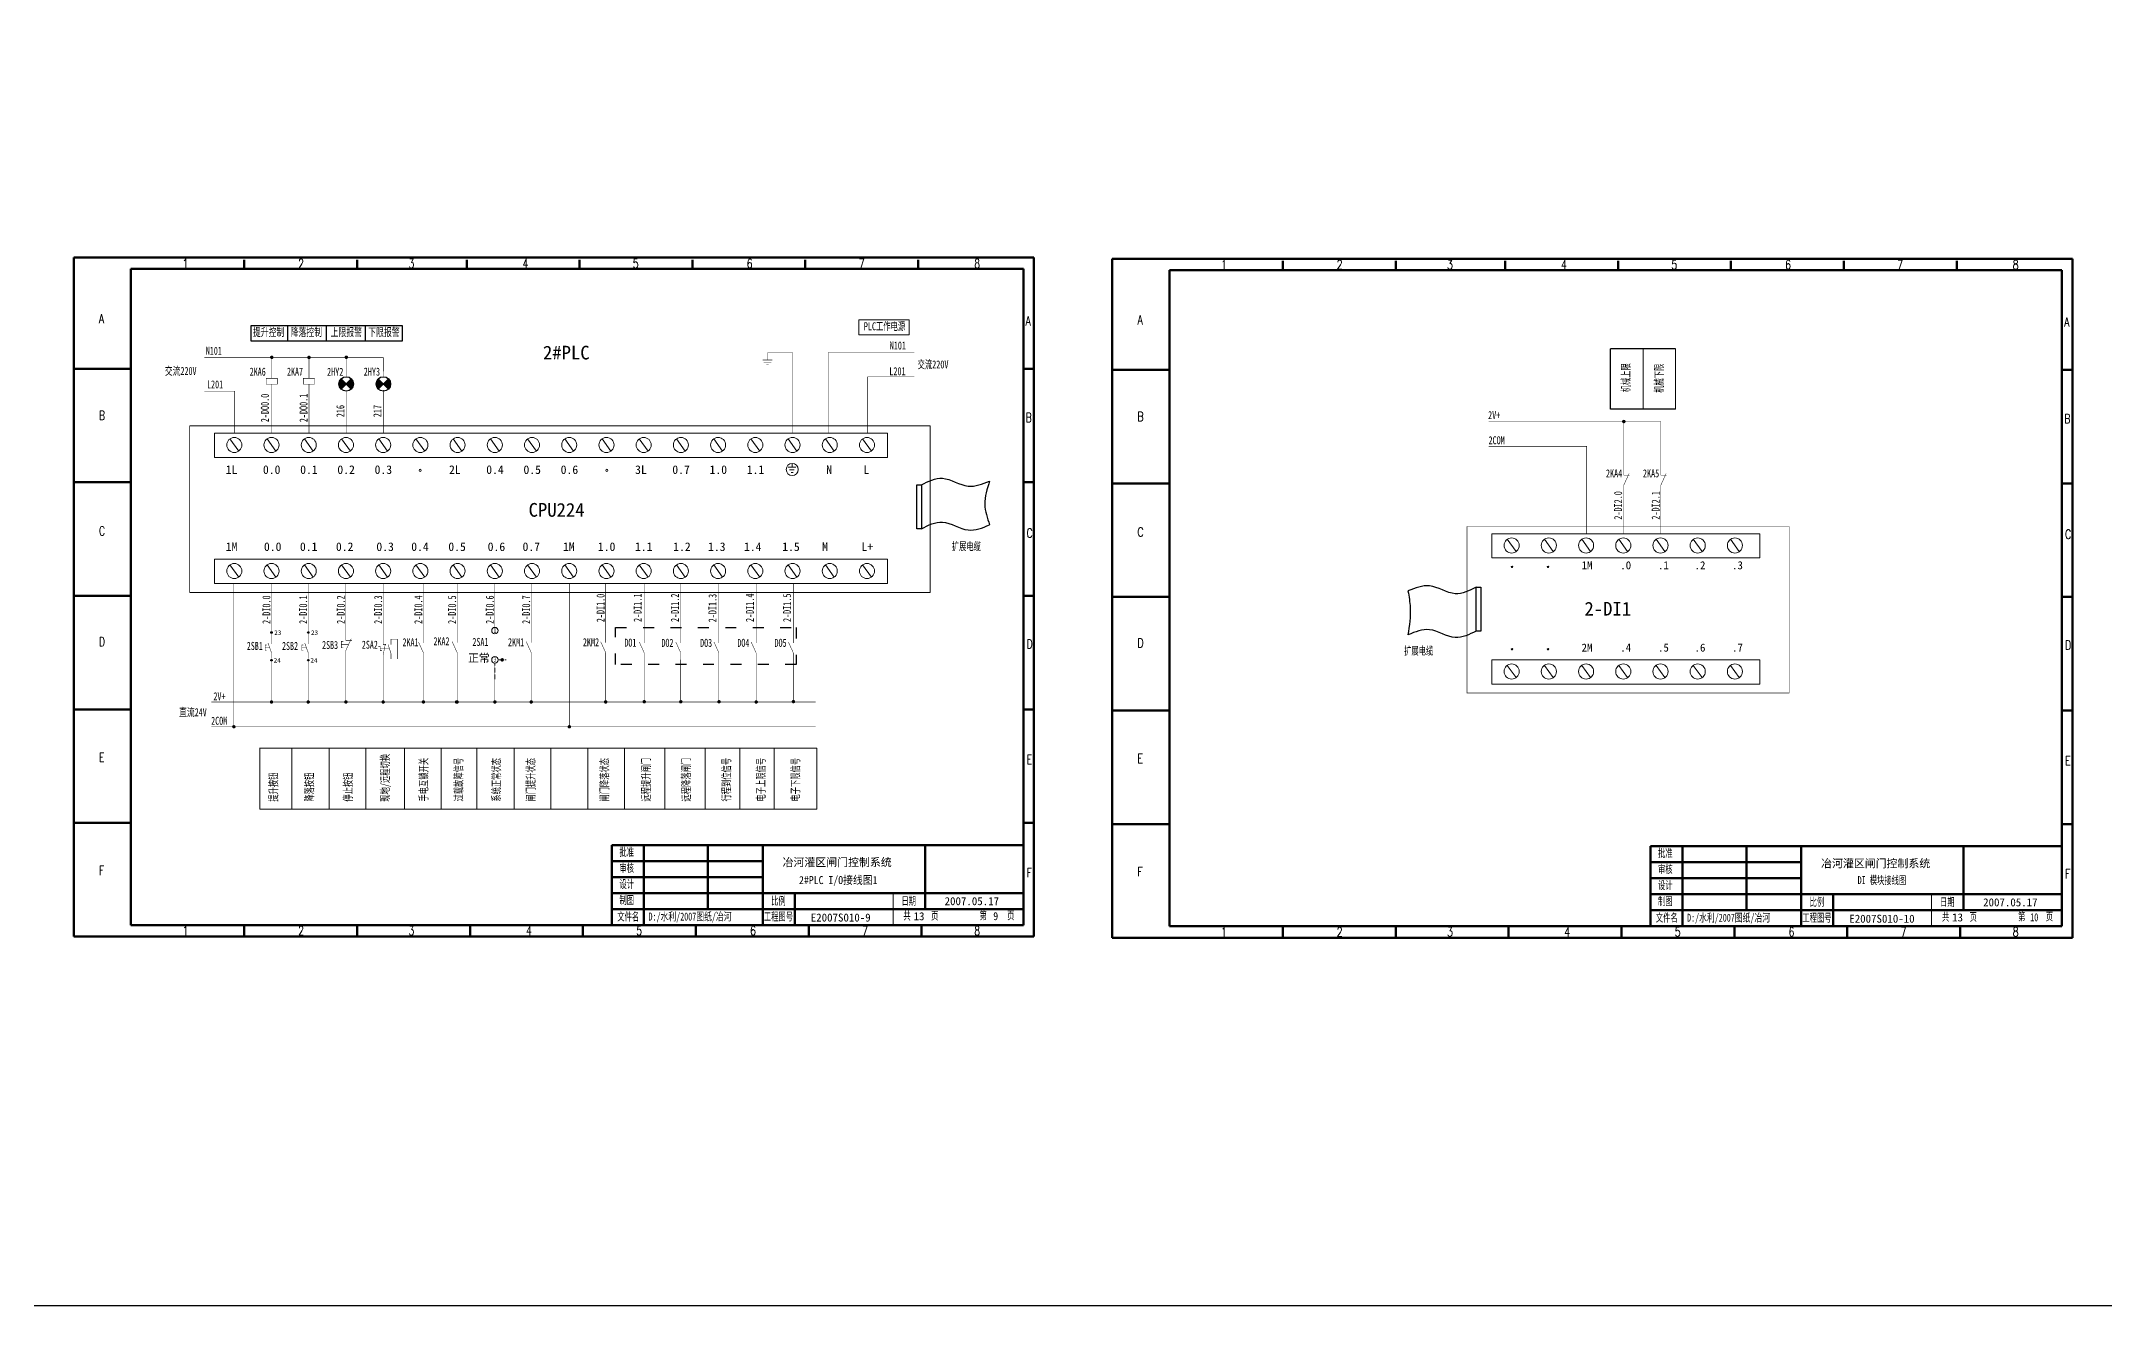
# Model space of a CAD drawing. Header units: millimetres. Extents: x 351 to 10319, y -5939 to 5511.
# Drawn here: x 4381 to 5284, y -5939 to -5386 of the extents above; entities that cross this region are included whole.
import ezdxf
from ezdxf.enums import TextEntityAlignment as Align

# ---------------------------------------------------------------- set-up
doc = ezdxf.new("R2010")
doc.units = ezdxf.units.MM
doc.linetypes.add('ACAD_ISO03W100', pattern=[30, 12, -18])
doc.linetypes.add('DASHED', pattern=[0.75, 0.5, -0.25])
for name, color, linetype in [('40', 7, 'Continuous'), ('41', 7, 'Continuous'), ('DIM', 7, 'Continuous'), ('ELEMENT', 3, 'Continuous')]:
    doc.layers.add(name, color=color, linetype=linetype)
doc.styles.add('HZ', font='txt.shx', dxfattribs={"width": 0.65, "bigfont": 'hztxt.shx'})
doc.styles.add('song', font='SimSun.ttf', dxfattribs={"width": 0.65})
doc.styles.add('仿宋', font='SIMFANG.TTF', dxfattribs={"width": 0.65})

# ---------------------------------------------------------------- blocks, each defined once
blk = doc.blocks.new('动合（常开）触点')
at = {"const_width": 0.202}
for points in [[(-1.09, 2.24), (1.07, -2.52)], [(1.07, 3.97), (1.07, 1.81)], [(1.07, -2.52), (1.07, -4.68)]]:
    blk.add_lwpolyline(points, dxfattribs=at)
at = {"flags": 9}
blk.add_attdef('S', (1.07, 3.97), '', height=0.0000576, dxfattribs=at)
blk = doc.blocks.new('信号灯')
for p, q in [((2.04, -2.25), (-2.44, 2.24)), ((2.04, 2.24), (-2.44, -2.25))]:
    blk.add_line(p, q)
at = {"const_width": 0.202}
blk.add_lwpolyline([(-0.2, 5.47), (-0.2, 3.16)], dxfattribs=at)
blk.add_circle((-0.2, -0.01), 3.17)
for points in [[(-1.32, -1.13), (-3.26, 0.82), (-0.2, -0.01), (-2.44, 2.24)], [(-2.14, -1.95), (-3.26, -0.83), (-1.32, -1.13), (-3.26, 0.82)], [(0.92, 1.12), (2.86, -0.83), (-0.2, -0.01), (2.04, -2.25)], [(1.74, 1.94), (2.86, 0.82), (0.92, 1.12), (2.86, -0.83)], [(2.04, 2.24), (2.04, 2.24), (1.74, 1.94), (2.86, 0.82)], [(-2.44, -2.25), (-2.44, -2.25), (-2.14, -1.95), (-3.26, -0.83)]]:
    blk.add_solid(points)
at = {"flags": 9}
blk.add_attdef('S', (-0.2, 5.47), '', height=0.0000576, dxfattribs=at)
at = {"layer": 'ELEMENT', "flags": 9}
blk.add_attdef('S', (-0.2, 5.47), '', height=0.0000576, dxfattribs=at)
blk = doc.blocks.new('操作器件')
at = {"const_width": 0.202}
for points in [[(-2.76, 1.83), (2.14, 1.83), (2.14, -0.77), (-2.76, -0.77), (-2.76, 1.83)], [(-0.31, 4.85), (-0.31, 1.83)], [(-0.31, -3.79), (-0.31, -0.77)]]:
    blk.add_lwpolyline(points, dxfattribs=at)
at = {"flags": 9}
blk.add_attdef('S', (-0.31, 4.85), '', height=0.0000576, dxfattribs=at)
blk = doc.blocks.new('接地')
at = {"const_width": 0.202}
for points in [[(-2.16, 1.08), (2.16, 1.08)], [(-1.62, 0), (1.62, 0)], [(0, 4.32), (0, 1.08)], [(-0.54, -1.08), (0.54, -1.08)]]:
    blk.add_lwpolyline(points, dxfattribs=at)
at = {"flags": 9}
blk.add_attdef('S', (0, 4.32), '', height=0.0000576, dxfattribs=at)
blk = doc.blocks.new('按钮开关1')
at = {"const_width": 0.202}
for points in [[(-1.41, 1.25), (-2.05, 1.25), (-2.05, -1.2), (-1.41, -1.2)], [(-2.05, 0), (0, 0)], [(0.75, -4.51), (0.75, -2.1), (-0.78, 2.1)], [(0.75, 4.13), (0.75, 1.68)]]:
    blk.add_lwpolyline(points, dxfattribs=at)
at = {"flags": 9}
blk.add_attdef('S', (0.75, 4.13), '', height=0.0000576, dxfattribs=at)
blk = doc.blocks.new('按钮开关2')
at = {"const_width": 0.202}
for points in [[(-2.27, 1.44), (-3.14, 1.44), (-3.14, -1.41), (-2.27, -1.41)], [(-3.14, 0), (0, 0)], [(-1.12, 4.03), (-1.12, 1.87), (1.47, 1.87)], [(-1.12, -4.61), (-1.12, -2.45), (1.19, 2.59)]]:
    blk.add_lwpolyline(points, dxfattribs=at)
blk = doc.blocks.new('动断（常闭）触点')
at = {"const_width": 0.202}
for points in [[(-1.15, 3.96), (-1.15, 1.8), (1.44, 1.8)], [(-1.15, -4.68), (-1.15, -2.52), (1.15, 2.52)]]:
    blk.add_lwpolyline(points, dxfattribs=at)
at = {"flags": 9}
blk.add_attdef('S', (-1.15, 3.96), '', height=0.0000576, dxfattribs=at)

msp = doc.modelspace()

# ---------------------------------------------------------------- linework, layer by layer
at = {"color": 0, "lineweight": 50}
for p, q in [((4815.423, -5480.75), (4395.423, -5480.75)), ((4470.059, -5481.717), (4470.059, -5485.723)), ((4519.429, -5481.717), (4519.429, -5485.723)), ((4567.313, -5481.717), (4567.313, -5485.723)), ((4616.682, -5481.717), (4616.682, -5485.723)), ((4666.052, -5481.717), (4666.052, -5485.723)), ((4715.422, -5481.717), (4715.422, -5485.723)), ((4764.792, -5481.717), (4764.792, -5485.723)), ((5269.663, -5481.255), (4849.663, -5481.255)), ((4924.299, -5482.222), (4924.299, -5486.227)), ((4973.669, -5482.222), (4973.669, -5486.227)), ((5021.553, -5482.222), (5021.553, -5486.227)), ((5070.923, -5482.222), (5070.923, -5486.227)), ((5120.292, -5482.222), (5120.292, -5486.227)), ((5169.662, -5482.222), (5169.662, -5486.227)), ((5219.032, -5482.222), (5219.032, -5486.227)), ((4420.423, -5529.407), (4395.423, -5529.407)), ((4815.423, -5529.407), (4810.819, -5529.407)), ((4874.663, -5529.911), (4849.663, -5529.911)), ((5269.663, -5529.911), (5265.059, -5529.911)), ((4420.423, -5579.068), (4395.423, -5579.068)), ((4815.423, -5579.068), (4810.819, -5579.068)), ((4874.663, -5579.573), (4849.663, -5579.573)), ((5269.663, -5579.573), (5265.059, -5579.573)), ((4420.423, -5628.73), (4395.423, -5628.73)), ((4814.984, -5628.73), (4810.819, -5628.73)), ((4874.663, -5629.234), (4849.663, -5629.234)), ((5269.224, -5629.234), (5265.059, -5629.234)), ((4420.423, -5678.391), (4395.423, -5678.391)), ((4815.423, -5678.391), (4810.819, -5678.391)), ((4874.663, -5678.896), (4849.663, -5678.896)), ((5269.663, -5678.896), (5265.059, -5678.896)), ((4420.423, -5728.053), (4395.423, -5728.053)), ((4815.423, -5728.053), (4810.819, -5728.053)), ((4874.663, -5728.557), (4849.663, -5728.557)), ((5269.663, -5728.557), (5265.059, -5728.557)), ((4470.059, -5772.752), (4470.059, -5777.714)), ((4519.429, -5772.752), (4519.429, -5777.714)), ((4568.799, -5772.752), (4568.799, -5777.714)), ((4618.168, -5772.752), (4618.168, -5777.714)), ((4667.538, -5772.752), (4667.538, -5777.714)), ((4716.908, -5772.752), (4716.908, -5777.714)), ((4766.278, -5772.752), (4766.278, -5777.714)), ((4924.299, -5773.257), (4924.299, -5778.218)), ((4973.669, -5773.257), (4973.669, -5778.218)), ((5023.039, -5773.257), (5023.039, -5778.218)), ((5072.409, -5773.257), (5072.409, -5778.218)), ((5121.778, -5773.257), (5121.778, -5778.218)), ((5171.148, -5773.257), (5171.148, -5778.218)), ((5220.518, -5773.257), (5220.518, -5778.218)), ((4815.423, -5777.75), (4395.432, -5777.75)), ((5269.663, -5778.255), (4849.673, -5778.255))]:
    msp.add_line(p, q, dxfattribs=at)
for p, q in [((4473.02, -5510.443), (4539.161, -5510.443)), ((4473.02, -5517.385), (4473.02, -5510.443)), ((4489.095, -5517.385), (4489.095, -5510.443)), ((4506.009, -5517.385), (4506.009, -5510.443)), ((4523.004, -5517.385), (4523.004, -5510.443)), ((4539.161, -5510.443), (4539.161, -5517.385)), ((4539.161, -5517.385), (4473.02, -5517.385)), ((5096.114, -5520.62), (5067.665, -5520.62)), ((5067.665, -5547.013), (5067.665, -5520.62)), ((5096.114, -5547.013), (5067.665, -5547.013)), ((4764.199, -5580.17), (4766.207, -5580.17)), ((4764.199, -5599.353), (4764.199, -5580.17)), ((4766.207, -5580.17), (4766.207, -5599.353)), ((4766.207, -5599.353), (4764.199, -5599.353)), ((5008.884, -5644.121), (5008.884, -5624.937)), ((5008.884, -5624.937), (5010.892, -5624.937)), ((5010.892, -5624.937), (5010.892, -5644.121)), ((5010.892, -5644.121), (5008.884, -5644.121))]:
    msp.add_line(p, q)
at = {"lineweight": 9}
for p, q in [((4760.834, -5508.05), (4738.85, -5508.05)), ((4738.85, -5514.576), (4738.85, -5508.05)), ((4760.834, -5508.05), (4760.834, -5514.576)), ((4760.834, -5514.576), (4738.85, -5514.576)), ((5081.889, -5520.62), (5081.889, -5547.013)), ((5096.114, -5520.62), (5096.114, -5547.013)), ((4446.158, -5554.434), (4770.064, -5554.434)), ((4456.97, -5557.625), (4751.394, -5557.625)), ((4456.97, -5568.22), (4456.97, -5557.625)), ((4751.394, -5557.625), (4751.394, -5568.22)), ((4770.064, -5554.434), (4770.064, -5627.303)), ((4751.394, -5568.22), (4456.97, -5568.22)), ((4463.757, -5560.061), (4467.593, -5565.436)), ((4480.035, -5560.061), (4483.871, -5565.436)), ((4496.313, -5560.061), (4500.149, -5565.436)), ((4512.591, -5560.061), (4516.427, -5565.436)), ((4528.869, -5560.061), (4532.705, -5565.436)), ((4545.147, -5560.061), (4548.983, -5565.436)), ((4561.425, -5560.061), (4565.261, -5565.436)), ((4577.703, -5560.061), (4581.539, -5565.436)), ((4593.981, -5560.061), (4597.817, -5565.436)), ((4610.259, -5560.061), (4614.095, -5565.436)), ((4626.537, -5560.061), (4630.373, -5565.436)), ((4642.815, -5560.061), (4646.651, -5565.436)), ((4659.093, -5560.061), (4662.929, -5565.436)), ((4675.371, -5560.061), (4679.207, -5565.436)), ((4691.649, -5560.061), (4695.485, -5565.436)), ((4707.927, -5560.061), (4711.763, -5565.436)), ((4724.205, -5560.061), (4728.041, -5565.436)), ((4740.483, -5560.061), (4744.319, -5565.436)), ((4707.978, -5572.445), (4711.32, -5572.445)), ((4708.583, -5573.654), (4710.556, -5573.654)), ((4709.188, -5574.799), (4710.079, -5574.799)), ((4709.649, -5572.445), (4709.649, -5571.204)), ((5015.663, -5612.164), (5015.663, -5601.569)), ((5015.663, -5601.569), (5132.977, -5601.569)), ((5022.449, -5604.005), (5026.286, -5609.38)), ((5038.727, -5604.005), (5042.564, -5609.38)), ((5055.005, -5604.005), (5058.842, -5609.38)), ((5071.283, -5604.005), (5075.12, -5609.38)), ((5087.561, -5604.005), (5091.398, -5609.38)), ((5103.839, -5604.005), (5107.676, -5609.38)), ((5120.117, -5604.005), (5123.954, -5609.38)), ((5132.977, -5612.164), (5132.977, -5601.569)), ((4456.97, -5623.352), (4456.97, -5612.757)), ((4456.97, -5612.757), (4751.394, -5612.757)), ((4751.394, -5612.757), (4751.394, -5623.352)), ((5132.977, -5612.164), (5015.663, -5612.164)), ((4463.757, -5615.193), (4467.593, -5620.568)), ((4480.035, -5615.193), (4483.871, -5620.568)), ((4496.313, -5615.193), (4500.149, -5620.568)), ((4512.591, -5615.193), (4516.427, -5620.568)), ((4528.869, -5615.193), (4532.705, -5620.568)), ((4545.147, -5615.193), (4548.983, -5620.568)), ((4561.425, -5615.193), (4565.261, -5620.568)), ((4577.703, -5615.193), (4581.539, -5620.568)), ((4593.981, -5615.193), (4597.817, -5620.568)), ((4610.259, -5615.193), (4614.095, -5620.568)), ((4626.537, -5615.193), (4630.373, -5620.568)), ((4642.815, -5615.193), (4646.651, -5620.568)), ((4659.093, -5615.193), (4662.929, -5620.568)), ((4675.371, -5615.193), (4679.207, -5620.568)), ((4691.649, -5615.193), (4695.485, -5620.568)), ((4707.927, -5615.193), (4711.763, -5620.568)), ((4724.205, -5615.193), (4728.041, -5620.568)), ((4740.483, -5615.193), (4744.319, -5620.568)), ((4770.064, -5627.303), (4446.158, -5627.303)), ((4751.394, -5623.352), (4456.97, -5623.352)), ((5015.663, -5656.701), (5132.977, -5656.701)), ((5015.663, -5667.296), (5015.663, -5656.701)), ((5132.977, -5667.296), (5132.977, -5656.701)), ((5132.977, -5667.296), (5015.663, -5667.296)), ((5022.449, -5659.137), (5026.286, -5664.512)), ((5038.727, -5659.137), (5042.564, -5664.512)), ((5055.005, -5659.137), (5058.842, -5664.512)), ((5071.283, -5659.137), (5075.12, -5664.512)), ((5087.561, -5659.137), (5091.398, -5664.512)), ((5103.839, -5659.137), (5107.676, -5664.512)), ((5120.117, -5659.137), (5123.954, -5664.512)), ((4476.763, -5695.39), (4720.448, -5695.39)), ((4476.781, -5721.997), (4476.781, -5695.39)), ((4490.787, -5695.39), (4490.787, -5721.997)), ((4507.167, -5695.39), (4507.167, -5721.997)), ((4523.274, -5695.39), (4523.274, -5721.997)), ((4540.056, -5695.39), (4540.056, -5721.997)), ((4556.169, -5695.39), (4556.169, -5721.997)), ((4571.746, -5695.39), (4571.746, -5721.997)), ((4588.08, -5695.39), (4588.08, -5721.997)), ((4604.103, -5695.39), (4604.103, -5721.997)), ((4620.309, -5695.39), (4620.309, -5721.997)), ((4636.331, -5695.39), (4636.331, -5721.997)), ((4653.983, -5695.39), (4653.983, -5721.997)), ((4671.636, -5695.39), (4671.636, -5721.997)), ((4686.738, -5695.39), (4686.738, -5721.997)), ((4701.841, -5695.39), (4701.841, -5721.997)), ((4720.467, -5695.39), (4720.467, -5721.997)), ((4720.467, -5721.997), (4476.781, -5721.997))]:
    msp.add_line(p, q, dxfattribs=at)
at = {"linetype": 'ACAD_ISO03W100', "ltscale": 0.4}
for p, q in [((4632.456, -5642.529), (4711.486, -5642.529)), ((4632.456, -5658.762), (4632.456, -5642.529)), ((4711.486, -5642.529), (4711.486, -5658.762)), ((4711.486, -5658.762), (4632.456, -5658.762))]:
    msp.add_line(p, q, dxfattribs=at)
at = {"linetype": 'DASHED', "lineweight": 9, "ltscale": 4}
for p, q in [((4579.652, -5665.194), (4579.652, -5658.125)), ((4581.049, -5656.727), (4584.647, -5656.727))]:
    msp.add_line(p, q, dxfattribs=at)
at = {"lineweight": 20}
for p, q in [((4753.819, -5758.752), (4753.819, -5772.752)), ((5208.059, -5759.257), (5208.059, -5773.257))]:
    msp.add_line(p, q, dxfattribs=at)
msp.add_lwpolyline([(2031.384, -4833.095), (7052.34, -4833.095), (7052.34, -5939.234), (2031.384, -5939.234)], close=True)
for points, const_width in [([(4709.845, -5557.625), (4709.845, -5522.311), (4698.899, -5522.311)], 0.2), ([(4725.583, -5532.965), (4725.583, -5522.143), (4742.546, -5522.143)], 0.2), ([(4742.546, -5522.143), (4763.065, -5522.143)], 0.2), ([(4530.692, -5524.395), (4452.621, -5524.395)], 0.2), ([(4482.052, -5527.042), (4482.052, -5524.395)], 0.2), ([(4482.052, -5530.561), (4482.052, -5527.042)], 0.2), ([(4498.33, -5527.042), (4498.33, -5524.395)], 0.2), ([(4498.33, -5530.561), (4498.33, -5527.042)], 0.2), ([(4514.608, -5530.561), (4514.608, -5524.395)], 0.2), ([(4530.886, -5527.688), (4530.886, -5524.395)], 0.2), ([(4530.886, -5530.561), (4530.886, -5527.688)], 0.2), ([(4465.856, -5557.625), (4465.856, -5539.244), (4452.634, -5539.244)], 0.2), ([(4482.052, -5539.204), (4482.052, -5557.625)], 0.2), ([(4498.33, -5538.819), (4498.33, -5557.625)], 0.2), ([(4514.608, -5539.017), (4514.608, -5557.625)], 0.2), ([(4530.886, -5538.744), (4530.886, -5557.625)], 0.2), ([(4725.583, -5557.625), (4725.583, -5532.965)], 0.2), ([(4742.546, -5557.625), (4742.546, -5532.965)], 0.2), ([(4742.546, -5532.965), (4763.065, -5532.965)], 0.2), ([(4446.158, -5554.434), (4770.064, -5554.434), (4770.064, -5627.303), (4446.158, -5627.303), (4446.158, -5554.434)], 0.2), ([(5089.648, -5552.488), (5014.343, -5552.488)], 0.2), ([(5073.442, -5573.777), (5073.442, -5552.488)], 0.2), ([(5089.648, -5573.777), (5089.648, -5552.488)], 0.2), ([(5014.343, -5563.313), (5057.188, -5563.313), (5057.188, -5601.569)], 0.2), ([(5073.442, -5582.419), (5073.442, -5601.569)], 0.2), ([(5089.648, -5582.419), (5089.648, -5601.569)], 0.2), ([(5004.851, -5598.378), (5145.786, -5598.378), (5145.786, -5671.247), (5004.851, -5671.247), (5004.851, -5598.378)], 0.2), ([(4465.477, -5685.995), (4465.477, -5623.352)], 0.2), ([(4481.938, -5644.442), (4481.938, -5623.352)], 0.2), ([(4498.007, -5644.442), (4498.007, -5623.352)], 0.2), ([(4514.494, -5646.057), (4514.494, -5623.352)], 0.2), ([(4530.799, -5642.434), (4530.799, -5623.352)], 0.2), ([(4548.392, -5647.183), (4548.392, -5623.352)], 0.2), ([(4563.153, -5647.097), (4563.153, -5623.266)], 0.2), ([(4579.652, -5642.541), (4579.652, -5623.352)], 0.2), ([(4595.545, -5647.097), (4595.545, -5623.352)], 0.2), ([(4612.218, -5685.995), (4612.218, -5623.352)], 0.2), ([(4628.101, -5647.097), (4628.101, -5623.266)], 0.2), ([(4644.967, -5647.183), (4644.967, -5623.352)], 0.2), ([(4660.938, -5647.183), (4660.938, -5623.352)], 0.2), ([(4677.625, -5647.183), (4677.625, -5623.352)], 0.2), ([(4693.903, -5647.183), (4693.903, -5623.352)], 0.2), ([(4710.181, -5647.183), (4710.181, -5623.352)], 0.2), ([(4481.938, -5647.351), (4481.938, -5645.088)], 0.2), ([(4498.007, -5647.351), (4498.007, -5645.088)], 0.2), ([(4530.799, -5647.498), (4530.799, -5642.434)], 0.2), ([(4530.799, -5647.93), (4530.799, -5647.498)], 0.2), ([(4530.799, -5647.93), (4530.799, -5650.09), (4532.03, -5650.09)], 0.202), ([(4530.799, -5656.572), (4530.799, -5654.412), (4531.738, -5649.79)], 0.202), ([(4534.197, -5656.284), (4534.197, -5653.869), (4532.926, -5649.96)], 0.202), ([(4534.197, -5647.642), (4534.197, -5650.09)], 0.202), ([(4534.197, -5647.642), (4536.968, -5647.642), (4536.968, -5656.293)], 0.2), ([(4481.938, -5655.993), (4481.938, -5656.583)], 0.2), ([(4481.938, -5657.229), (4481.938, -5675.169)], 0.2), ([(4498.007, -5655.993), (4498.007, -5656.583)], 0.2), ([(4498.007, -5657.229), (4498.007, -5675.169)], 0.2), ([(4514.494, -5654.699), (4514.494, -5675.169)], 0.2), ([(4528.689, -5650.836), (4529.494, -5650.836), (4529.494, -5652.709), (4530.273, -5652.709)], 0.202), ([(4529.494, -5651.772), (4533.515, -5651.772)], 0.202), ([(4530.799, -5656.572), (4530.799, -5658.018)], 0.2), ([(4530.799, -5658.018), (4530.799, -5675.169)], 0.2), ([(4548.392, -5655.825), (4548.387, -5675.544)], 0.2), ([(4563.153, -5655.739), (4563.148, -5675.458)], 0.2), ([(4579.651, -5658.125), (4579.646, -5674.956)], 0.2), ([(4595.545, -5655.739), (4595.539, -5675.458)], 0.2), ([(4628.101, -5655.739), (4628.095, -5675.458)], 0.2), ([(4644.967, -5655.825), (4644.962, -5675.544)], 0.2), ([(4660.938, -5655.825), (4660.933, -5675.544)], 0.2), ([(4677.625, -5655.825), (4677.62, -5675.544)], 0.2), ([(4693.903, -5655.825), (4693.898, -5675.544)], 0.2), ([(4710.181, -5655.825), (4710.176, -5675.544)], 0.2), ([(4455.65, -5675.169), (4719.949, -5675.169)], 0.2), ([(4455.65, -5685.995), (4719.949, -5685.995)], 0.2)]:
    msp.add_lwpolyline(points, dxfattribs=dict(const_width=const_width))
at = {"const_width": 0.75}
for points in [[(4481.677, -5524.395, 1), (4482.427, -5524.395, 1)], [(4497.969, -5524.424, 1), (4498.719, -5524.424, 1)], [(4514.298, -5524.395, 1), (4515.048, -5524.395, 1)], [(5073.067, -5552.488, 1), (5073.817, -5552.488, 1)], [(4582.473, -5656.727, 1), (4583.223, -5656.727, 1)], [(4481.563, -5675.169, 1), (4482.313, -5675.169, 1)], [(4497.632, -5675.169, 1), (4498.382, -5675.169, 1)], [(4514.119, -5675.144, 1), (4514.869, -5675.144, 1)], [(4530.424, -5675.169, 1), (4531.174, -5675.169, 1)], [(4548.017, -5675.144, 1), (4548.767, -5675.144, 1)], [(4562.489, -5675.169, 1), (4563.239, -5675.169, 1)], [(4562.778, -5675.144, 1), (4563.528, -5675.144, 1)], [(4579.277, -5675.144, 1), (4580.027, -5675.144, 1)], [(4595.17, -5675.144, 1), (4595.92, -5675.144, 1)], [(4627.726, -5675.144, 1), (4628.476, -5675.144, 1)], [(4644.6, -5675.061, 1), (4645.35, -5675.061, 1)], [(4660.598, -5675.061, 1), (4661.348, -5675.061, 1)], [(4677.307, -5675.061, 1), (4678.057, -5675.061, 1)], [(4693.58, -5675.169, 1), (4694.33, -5675.169, 1)], [(4709.868, -5674.989, 1), (4710.618, -5674.989, 1)], [(4465.102, -5685.995, 1), (4465.852, -5685.995, 1)], [(4611.843, -5685.995, 1), (4612.593, -5685.995, 1)]]:
    msp.add_lwpolyline(points, format="xyb", close=True, dxfattribs=at)
at = {"lineweight": 9}
for centre, radius in [((4465.675, -5562.749), 3.302), ((4481.953, -5562.749), 3.302), ((4498.231, -5562.749), 3.302), ((4514.509, -5562.749), 3.302), ((4530.787, -5562.749), 3.302), ((4547.065, -5562.749), 3.302), ((4563.343, -5562.749), 3.302), ((4579.621, -5562.749), 3.302), ((4595.899, -5562.749), 3.302), ((4612.177, -5562.749), 3.302), ((4628.455, -5562.749), 3.302), ((4644.733, -5562.749), 3.302), ((4661.011, -5562.749), 3.302), ((4677.289, -5562.749), 3.302), ((4693.567, -5562.749), 3.302), ((4709.845, -5562.749), 3.302), ((4726.123, -5562.749), 3.302), ((4742.401, -5562.749), 3.302), ((4709.718, -5573.477), 2.637), ((5024.368, -5606.693), 3.302), ((5040.646, -5606.693), 3.302), ((5056.924, -5606.693), 3.302), ((5073.202, -5606.693), 3.302), ((5089.48, -5606.693), 3.302), ((5105.758, -5606.693), 3.302), ((5122.036, -5606.693), 3.302), ((4465.675, -5617.881), 3.302), ((4481.953, -5617.881), 3.302), ((4498.231, -5617.881), 3.302), ((4514.509, -5617.881), 3.302), ((4530.787, -5617.881), 3.302), ((4547.065, -5617.881), 3.302), ((4563.343, -5617.881), 3.302), ((4579.621, -5617.881), 3.302), ((4595.899, -5617.881), 3.302), ((4612.177, -5617.881), 3.302), ((4628.455, -5617.881), 3.302), ((4644.733, -5617.881), 3.302), ((4661.011, -5617.881), 3.302), ((4677.289, -5617.881), 3.302), ((4693.567, -5617.881), 3.302), ((4709.845, -5617.881), 3.302), ((4726.123, -5617.881), 3.302), ((4742.401, -5617.881), 3.302), ((4579.652, -5643.939), 1.398), ((4579.651, -5656.727), 1.398), ((5024.368, -5661.825), 3.302), ((5040.646, -5661.825), 3.302), ((5056.924, -5661.825), 3.302), ((5073.202, -5661.825), 3.302), ((5089.48, -5661.825), 3.302), ((5105.758, -5661.825), 3.302), ((5122.036, -5661.825), 3.302)]:
    msp.add_circle(centre, radius, dxfattribs=at)
for centre in [(4481.938, -5644.765), (4498.007, -5644.765), (4481.938, -5656.906), (4498.007, -5656.906)]:
    msp.add_circle(centre, 0.323)
for centre, radius, start, end in [((4482.111, -5524.395), 0.375, 0, 180), ((4482.111, -5524.395), 0.375, 180, 0), ((4498.344, -5524.424), 0.375, 0, 180), ((4498.344, -5524.424), 0.375, 180, 0), ((4514.673, -5524.424), 0.375, 0, 180), ((4514.673, -5524.424), 0.375, 180, 0), ((5073.442, -5552.488), 0.375, 0, 180), ((5073.442, -5552.488), 0.375, 180, 0), ((4546.986, -5573.85), 0.469, 0, 180), ((4546.986, -5573.85), 0.469, 180, 0), ((4628.645, -5573.85), 0.469, 0, 180), ((4628.645, -5573.85), 0.469, 180, 0), ((5024.536, -5616.057), 0.312, 0, 180), ((5024.536, -5616.057), 0.312, 180, 0), ((5040.281, -5616.057), 0.312, 0, 180), ((5040.281, -5616.057), 0.312, 180, 0), ((5024.536, -5652.07), 0.312, 0, 180), ((5024.536, -5652.07), 0.312, 180, 0), ((5040.281, -5652.07), 0.312, 0, 180), ((5040.281, -5652.07), 0.312, 180, 0), ((4481.938, -5675.169), 0.375, 0, 180), ((4481.938, -5675.169), 0.375, 180, 0), ((4498.007, -5675.169), 0.375, 0, 180), ((4498.007, -5675.169), 0.375, 180, 0), ((4514.494, -5675.169), 0.375, 0, 180), ((4514.494, -5675.169), 0.375, 180, 0), ((4530.799, -5675.169), 0.375, 0, 180), ((4530.799, -5675.169), 0.375, 180, 0), ((4548.455, -5675.124), 0.375, 0, 180), ((4548.455, -5675.124), 0.375, 180, 0), ((4563.236, -5675.124), 0.375, 0, 180), ((4563.236, -5675.124), 0.375, 180, 0), ((4579.734, -5675.124), 0.375, 0, 180), ((4579.734, -5675.124), 0.375, 180, 0), ((4595.607, -5675.124), 0.375, 0, 180), ((4595.607, -5675.124), 0.375, 180, 0), ((4628.163, -5675.124), 0.375, 0, 180), ((4628.163, -5675.124), 0.375, 180, 0), ((4644.913, -5674.995), 0.375, 0, 180), ((4644.913, -5674.995), 0.375, 180, 0), ((4660.968, -5675.169), 0.375, 0, 180), ((4660.968, -5675.169), 0.375, 180, 0), ((4677.677, -5675.169), 0.375, 0, 180), ((4677.677, -5675.169), 0.375, 180, 0), ((4693.955, -5675.169), 0.375, 0, 180), ((4693.955, -5675.169), 0.375, 180, 0), ((4710.176, -5674.911), 0.375, 0, 180), ((4710.176, -5674.911), 0.375, 180, 0), ((4465.477, -5685.995), 0.375, 0, 180), ((4465.477, -5685.995), 0.375, 180, 0), ((4612.218, -5685.995), 0.375, 0, 180), ((4612.218, -5685.995), 0.375, 180, 0)]:
    msp.add_arc(centre, radius, start, end, dxfattribs=at)
for points, start_tangent in [([(4766.207, -5580.17), (4775.4, -5577.283), (4786.66, -5580.746), (4796.063, -5578.52)], (0.994873, 0.1011319)), ([(4766.207, -5599.353), (4775.4, -5596.466), (4786.66, -5599.93), (4796.063, -5597.703)], (0.994873, 0.1011319)), ([(5008.884, -5624.937), (4999.69, -5627.825), (4988.431, -5624.361), (4979.027, -5626.587)], (-0.994873, -0.1011319)), ([(5008.884, -5644.121), (4999.69, -5647.008), (4988.431, -5643.544), (4979.027, -5645.771)], (-0.994873, -0.1011319))]:
    msp.add_spline(points, degree=3, dxfattribs=dict(start_tangent=start_tangent))
for points in [[(4796.063, -5578.52), (4793.9, -5588.676), (4796.063, -5597.703)], [(4979.027, -5626.587), (4980.019, -5633.941), (4979.027, -5645.771)]]:
    msp.add_spline(points, degree=3)
at = {"layer": '40', "color": 0, "lineweight": 50}
for p, q in [((4810.819, -5485.76), (4420.423, -5485.76)), ((4810.819, -5772.752), (4810.819, -5485.76)), ((5265.059, -5486.264), (4874.663, -5486.264)), ((5265.059, -5773.257), (5265.059, -5486.264)), ((4630.819, -5772.752), (4630.819, -5737.752)), ((4630.819, -5737.752), (4810.819, -5737.752)), ((4644.819, -5772.752), (4644.819, -5737.752)), ((4672.819, -5765.752), (4672.819, -5737.752)), ((4696.819, -5772.752), (4696.819, -5737.752)), ((4767.819, -5765.752), (4767.819, -5737.752)), ((5085.059, -5738.257), (5265.059, -5738.257)), ((5085.059, -5773.257), (5085.059, -5738.257)), ((5099.059, -5773.257), (5099.059, -5738.257)), ((5127.059, -5766.257), (5127.059, -5738.257)), ((5151.059, -5773.257), (5151.059, -5738.257)), ((5222.059, -5766.257), (5222.059, -5738.257)), ((4630.819, -5744.752), (4696.819, -5744.752)), ((5085.059, -5745.257), (5151.059, -5745.257)), ((4630.819, -5751.752), (4696.819, -5751.752)), ((5085.059, -5752.257), (5151.059, -5752.257)), ((4630.819, -5758.752), (4810.819, -5758.752)), ((4630.819, -5765.752), (4810.819, -5765.752)), ((4710.819, -5772.752), (4710.819, -5758.752)), ((4710.819, -5772.752), (4710.819, -5758.752)), ((4767.819, -5765.752), (4767.819, -5758.752)), ((5085.059, -5759.257), (5265.059, -5759.257)), ((5085.059, -5766.257), (5265.059, -5766.257)), ((5165.059, -5773.257), (5165.059, -5759.257)), ((5165.059, -5773.257), (5165.059, -5759.257)), ((5222.059, -5766.257), (5222.059, -5759.257)), ((4420.42, -5772.752), (4810.819, -5772.752)), ((4874.661, -5773.257), (5265.059, -5773.257))]:
    msp.add_line(p, q, dxfattribs=at)
at = {"layer": '41', "color": 0, "lineweight": 50}
for p, q in [((4395.423, -5480.75), (4395.423, -5777.752)), ((4420.423, -5485.76), (4420.423, -5772.752)), ((4815.423, -5480.75), (4815.423, -5777.752)), ((4849.663, -5481.255), (4849.663, -5778.256)), ((4874.663, -5486.264), (4874.663, -5773.257)), ((5269.663, -5481.255), (5269.663, -5778.256))]:
    msp.add_line(p, q, dxfattribs=at)

# ---------------------------------------------------------------- block references
for name, p in [('接地', (4698.899, -5526.632)), ('操作器件', (4482.363, -5535.414)), ('操作器件', (4498.641, -5535.414)), ('信号灯', (4514.811, -5536.03)), ('信号灯', (4531.089, -5536.03)), ('动断（常闭）触点', (5074.594, -5577.738)), ('动断（常闭）触点', (5090.801, -5577.738)), ('按钮开关1', (4481.189, -5651.481)), ('按钮开关1', (4497.258, -5651.481)), ('按钮开关2', (4515.613, -5650.09)), ('动合（常开）触点', (4547.324, -5651.149)), ('动合（常开）触点', (4562.085, -5651.063)), ('动合（常开）触点', (4594.476, -5651.063)), ('动合（常开）触点', (4627.032, -5651.063)), ('动合（常开）触点', (4643.899, -5651.149)), ('动合（常开）触点', (4659.87, -5651.149)), ('动合（常开）触点', (4676.557, -5651.149)), ('动合（常开）触点', (4692.835, -5651.149)), ('动合（常开）触点', (4709.113, -5651.149))]:
    msp.add_blockref(name, p)

# ---------------------------------------------------------------- texts
at = {"color": 0, "lineweight": 50, "style": 'HZ', "width": 0.75}
for s, p in [('1', (4443.043, -5485.371)), ('2', (4493.605, -5485.371)), ('3', (4541.869, -5485.371)), ('4', (4591.71, -5485.371)), ('5', (4639.974, -5485.371)), ('6', (4689.769, -5485.371)), ('7', (4738.799, -5485.371)), ('8', (4789.315, -5485.371)), ('1', (4897.284, -5485.875)), ('2', (4947.845, -5485.875)), ('3', (4996.109, -5485.875)), ('4', (5045.951, -5485.875)), ('5', (5094.214, -5485.875)), ('6', (5144.01, -5485.875)), ('7', (5193.039, -5485.875)), ('8', (5243.555, -5485.875)), ('A', (4406.463, -5509.492)), ('A', (4811.81, -5510.439)), ('A', (4860.703, -5509.996)), ('A', (5266.05, -5510.943)), ('B', (4406.463, -5551.785)), ('B', (4811.81, -5552.732)), ('B', (4860.703, -5552.29)), ('B', (5266.05, -5553.236)), ('C', (4406.463, -5602.331)), ('C', (4812.185, -5603.278)), ('C', (4860.703, -5602.835)), ('C', (5266.425, -5603.782)), ('D', (4406.463, -5650.813)), ('D', (4812.185, -5651.76)), ('D', (4860.703, -5651.318)), ('D', (5266.425, -5652.265)), ('E', (4406.463, -5701.359)), ('E', (4812.185, -5702.306)), ('E', (4860.703, -5701.863)), ('E', (5266.425, -5702.81)), ('F', (4406.463, -5750.873)), ('F', (4812.185, -5751.82)), ('F', (4860.703, -5751.377)), ('F', (5266.425, -5752.324)), ('1', (4443.043, -5777.192)), ('2', (4493.605, -5777.192)), ('3', (4541.869, -5777.192)), ('4', (4593.196, -5777.192)), ('5', (4641.46, -5777.192)), ('6', (4691.255, -5777.192)), ('7', (4740.285, -5777.192)), ('8', (4789.315, -5777.192)), ('1', (4897.284, -5777.697)), ('2', (4947.845, -5777.697)), ('3', (4996.109, -5777.697)), ('4', (5047.437, -5777.697)), ('5', (5095.7, -5777.697)), ('6', (5145.496, -5777.697)), ('7', (5194.525, -5777.697)), ('8', (5243.555, -5777.697))]:
    msp.add_text(s, height=4, dxfattribs=at).set_placement(p)
at = {"lineweight": 9, "style": 'song'}
for s, height, width, p in [('提升控制', 3.5, 0.7, (4473.796, -5515.143)), ('降落控制', 3.5, 0.7, (4490.31, -5515.143)), ('上限报警', 3.5, 0.7, (4507.777, -5515.143)), ('下限报警', 3.5, 0.7, (4524.265, -5515.143)), ('N101', 3.5, 0.7, (4453.223, -5523.278)), ('交流220V', 3.5, 0.7, (4435.288, -5532.128)), ('2KA6', 3.5, 0.7, (4472.42, -5532.427)), ('2KA7', 3.5, 0.7, (4488.712, -5532.427)), ('L201', 3.5, 0.7, (4453.766, -5537.987)), ('2SB1', 3.5, 0.7, (4471.147, -5652.385)), ('2SB2', 3.5, 0.7, (4486.54, -5652.385)), ('2SB3', 3.5, 0.7, (4504.072, -5651.983)), ('2SA2', 3.5, 0.7, (4521.463, -5651.851)), ('2KA1', 3.5, 0.7, (4539.249, -5650.776)), ('2KA2', 3.5, 0.7, (4552.788, -5650.33)), ('2SA1', 3.5, 0.7, (4569.82, -5650.633)), ('1', 2, 0.65, (4579.142, -5644.812)), ('DO1', 3.5, 0.7, (4636.298, -5650.967)), ('DO2', 3.5, 0.7, (4652.495, -5651.043)), ('DO3', 3.5, 0.7, (4669.432, -5651.043)), ('DO4', 3.5, 0.7, (4685.71, -5651.043)), ('DO5', 3.5, 0.7, (4701.988, -5651.043)), ('3', 2, 0.65, (4579.142, -5657.6)), ('2V+', 3.5, 0.7, (4456.553, -5674.431)), ('直流24V', 3.5, 0.7, (4441.504, -5681.385)), ('2COM', 3.5, 0.7, (4455.555, -5685.116))]:
    msp.add_text(s, height=height, dxfattribs=dict(at, width=width)).set_placement(p)
at = {"linetype": 'DASHED', "ltscale": 4, "style": 'song', "width": 0.65}
for s, p in [('PLC工作电源', (4741.012, -5512.571)), ('N101', (4752.351, -5520.976)), ('2HY2', (4506.251, -5532.494)), ('2HY3', (4522.298, -5532.402)), ('L201', (4752.182, -5532.229)), ('交流220V', (4764.553, -5529.262)), ('2V+', (5014.073, -5551.429)), ('2COM', (5014.247, -5562.434)), ('2KA4', (5065.613, -5576.911)), ('2KA5', (5081.785, -5576.911)), ('扩展电缆', (4779.511, -5608.814)), ('2KM1', (4585.355, -5650.758)), ('2KM2', (4618.128, -5650.758)), ('扩展电缆', (4977.337, -5654.515))]:
    msp.add_text(s, height=3.5, dxfattribs=at).set_placement(p)
at = {"lineweight": 9, "style": 'song'}
for s, height, p in [('2#PLC', 6, (4600.683, -5525.347)), ('1L', 3.75, (4461.926, -5575.42)), ('0.0', 3.75, (4478.204, -5575.42)), ('0.1', 3.75, (4494.482, -5575.42)), ('0.2', 3.75, (4510.76, -5575.42)), ('0.3', 3.75, (4527.038, -5575.42)), ('2L', 3.75, (4559.594, -5575.42)), ('0.4', 3.75, (4575.872, -5575.42)), ('0.5', 3.75, (4592.15, -5575.42)), ('0.6', 3.75, (4608.428, -5575.42)), ('3L', 3.75, (4640.984, -5575.42)), ('0.7', 3.75, (4657.262, -5575.42)), ('1.0', 3.75, (4673.54, -5575.42)), ('1.1', 3.75, (4689.818, -5575.42)), ('N', 3.75, (4724.585, -5575.42)), ('L', 3.75, (4740.863, -5575.42)), ('CPU224', 6, (4594.395, -5594.122)), ('1M', 3.75, (4461.926, -5609.116)), ('0.0', 3.75, (4478.645, -5609.116)), ('0.1', 3.75, (4494.381, -5609.116)), ('0.2', 3.75, (4510.117, -5609.116)), ('0.3', 3.75, (4527.82, -5609.116)), ('0.4', 3.75, (4543.064, -5609.116)), ('0.5', 3.75, (4559.292, -5609.116)), ('0.6', 3.75, (4576.503, -5609.116)), ('0.7', 3.75, (4591.747, -5609.116)), ('1M', 3.75, (4609.45, -5609.116)), ('1.0', 3.75, (4624.694, -5609.116)), ('1.1', 3.75, (4640.922, -5609.116)), ('1.2', 3.75, (4657.641, -5609.116)), ('1.3', 3.75, (4672.886, -5609.116)), ('1.4', 3.75, (4688.622, -5609.116)), ('1.5', 3.75, (4705.341, -5609.116)), ('M', 3.75, (4722.797, -5609.116)), ('L+', 3.75, (4740.008, -5609.116)), ('1M', 3.5, (5054.966, -5617.104)), ('.0', 3.5, (5071.886, -5617.104)), ('.1', 3.5, (5088.388, -5617.104)), ('.2', 3.5, (5104.38, -5617.104)), ('.3', 3.5, (5120.768, -5617.104)), ('2-DI1', 6, (5056.227, -5637.369)), ('23', 2, (4483.141, -5645.832)), ('23', 2, (4499.21, -5645.832)), ('2M', 3.5, (5054.966, -5653.117)), ('.4', 3.5, (5071.886, -5653.117)), ('.5', 3.5, (5088.388, -5653.117)), ('.6', 3.5, (5104.38, -5653.117)), ('.7', 3.5, (5120.768, -5653.117)), ('24', 2, (4482.885, -5657.946)), ('24', 2, (4498.954, -5657.946)), ('正常', 3.5, (4567.865, -5657.67))]:
    msp.add_text(s, height=height, dxfattribs=at).set_placement(p)
at = {"lineweight": 9, "style": 'song', "width": 0.65}
for s, p in [('机械上限', (5076.084, -5539.729)), ('机械下限', (5090.616, -5539.93)), ('2-DO0.0', (4480.794, -5552.779)), ('2-DO0.1', (4497.698, -5552.779)), ('216', (4513.81, -5550.58)), ('217', (4530.005, -5550.58)), ('2-DI2.0', (5072.676, -5595.407)), ('2-DI2.1', (5089.122, -5595.407)), ('2-DI0.0', (4481.457, -5640.998)), ('2-DI0.1', (4497.526, -5640.998)), ('2-DI0.2', (4514.013, -5640.998)), ('2-DI0.3', (4530.319, -5640.998)), ('2-DI0.4', (4547.911, -5640.998)), ('2-DI0.5', (4562.672, -5640.998)), ('2-DI0.6', (4579.171, -5640.998)), ('2-DI0.7', (4595.064, -5640.998)), ('2-DI1.0', (4627.62, -5640.259)), ('2-DI1.1', (4643.843, -5640.177)), ('2-DI1.2', (4660.142, -5640.177)), ('2-DI1.3', (4676.575, -5640.304)), ('2-DI1.4', (4692.92, -5640.177)), ('2-DI1.5', (4709.198, -5640.177)), ('现地/远程切换', (4533.394, -5718.77)), ('手电互锁开关', (4550.251, -5718.688)), ('过载故障信号', (4565.544, -5718.688)), ('系统正常状态', (4582.026, -5718.77)), ('闸门提升状态', (4597.1, -5718.77)), ('闸门降落状态', (4629.329, -5718.77)), ('远程提升闸门', (4647.533, -5718.708)), ('远程降落闸门', (4665.088, -5718.708)), ('行程到位信号', (4682.665, -5718.708)), ('电子上限信号', (4697.767, -5718.708)), ('电子下限信号', (4712.87, -5718.708)), ('提升按钮', (4484.544, -5718.77)), ('降落按钮', (4500.219, -5718.77)), ('停止按钮', (4517.169, -5718.77))]:
    msp.add_text(s, height=3.5, rotation=90, dxfattribs=at).set_placement(p)
at = {"color": 0, "style": 'song', "width": 0.9}
msp.add_text('2#PLC I/O接线图1', height=3.5, dxfattribs=at).set_placement((4712.67, -5754.799))
msp.add_text('9', height=3.5, dxfattribs=at).set_placement((4798.706, -5770.565), align=Align.CENTER)
at = {"flags": 9}
msp.add_attdef('S', (4530.799, -5647.93), '按钮开关', height=0.0000576, dxfattribs=at)
at = {"layer": '41', "color": 0, "lineweight": 20, "style": '仿宋', "width": 0.65}
for s, p in [('批准', (4634.139, -5742.553)), ('批准', (5088.379, -5743.057)), ('审核', (4634.139, -5749.553)), ('审核', (5088.379, -5750.057)), ('设计', (4634.139, -5756.553)), ('设计', (5088.379, -5757.057)), ('DI 模块接线图', (5175.683, -5754.84)), ('文件名', (4633.19, -5770.786)), ('制图', (4634.139, -5763.553)), ('工程图号', (4697.307, -5770.775)), ('比例', (4700.477, -5763.89)), ('日期', (4757.477, -5763.89)), ('共     页', (4758.357, -5770.398)), ('第     页', (4791.66, -5770.262)), ('制图', (5088.379, -5764.057)), ('比例', (5154.717, -5764.395)), ('日期', (5211.717, -5764.395)), ('共     页', (5212.597, -5770.902)), ('第     页', (5245.9, -5770.767)), ('文件名', (5087.431, -5771.29)), ('工程图号', (5151.548, -5771.28))]:
    msp.add_text(s, height=3.5, dxfattribs=at).set_placement(p)
at = {"layer": '41', "color": 0, "style": 'song'}
for s, p in [('冶河灌区闸门控制系统', (4705.486, -5747.021)), ('冶河灌区闸门控制系统', (5159.726, -5747.526)), ('13', (4762.791, -5770.628)), ('2007.05.17', (4776.357, -5764.032)), ('2007.05.17', (5230.598, -5764.536)), ('E2007S010-9', (4717.819, -5771.194)), ('E2007S010-10', (5172.059, -5771.699)), ('13', (5217.032, -5771.133))]:
    msp.add_text(s, height=3.5, dxfattribs=at).set_placement(p)
at = {"layer": '41', "color": 0, "style": 'song', "width": 0.7}
for p in [(4646.864, -5770.761), (5101.105, -5771.266)]:
    msp.add_text('D:/水利/2007图纸/冶河', height=3.5, dxfattribs=at).set_placement(p)
at = {"layer": 'DIM', "lineweight": 20, "style": '仿宋', "width": 0.65}
msp.add_text('10', height=3.5, dxfattribs=at).set_placement((5252.947, -5771.07), align=Align.CENTER)

doc.saveas('drawing.dxf')
